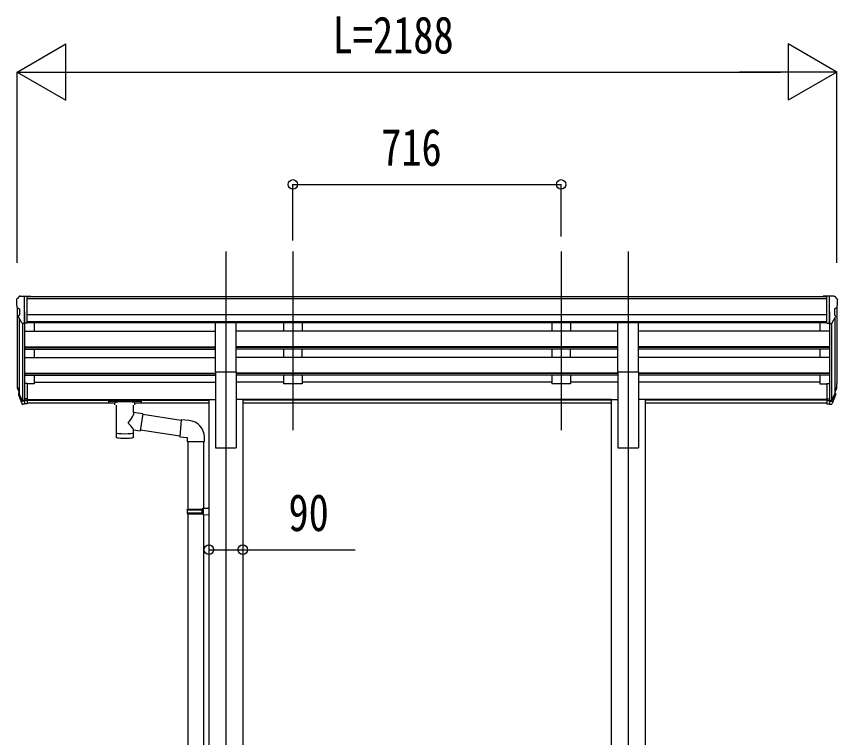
# Model space of a CAD drawing. Units: millimetres, scale not verified. Extents: x -12615 to 12615, y -8911 to 8915.
# Drawn here: x -1339 to 853, y -2984 to -1058 of the extents above; entities that cross this region are included whole.
import ezdxf
from ezdxf.enums import TextEntityAlignment as Align

# ---------------------------------------------------------------- set-up
doc = ezdxf.new("R2010")
doc.units = ezdxf.units.MM
doc.header["$LTSCALE"] = 50
for name, color, linetype in [('0-4_YKK_12', 2, 'Continuous'), ('0-5_YKK_13', 4, 'Continuous'), ('0-6_YKK_A1', 4, 'Continuous'), ('0-7_YKK_D', 6, 'Continuous')]:
    doc.layers.add(name, color=color, linetype=linetype)
doc.styles.add('ＭＳ ゴシック', font='')
doc.styles.get('ＭＳ ゴシック').set_extended_font_data('MS Gothic')

msp = doc.modelspace()

# ---------------------------------------------------------------- linework, layer by layer
at = {"layer": '0-4_YKK_12'}
for p, q in [((-779.94, -1685.49), (-779.94, -2163.01)), ((-600.94, -1685.49), (-600.94, -2163.01)), ((115.06, -1685.49), (115.06, -2163.01)), ((294.06, -1685.49), (294.06, -2163.01)), ((-779.94, -2116.33), (-779.94, -4859.9)), ((294.06, -2116.33), (294.06, -4859.9))]:
    msp.add_line(p, q, dxfattribs=at)
at = {"layer": '0-5_YKK_13'}
for p, q in [((-1338.94, -1814.27), (-1338.94, -1814.9)), ((-1332.03, -1805.47), (-1336.1, -1811.27)), ((-1328.94, -1804.9), (-1331.27, -1805.04)), ((-1328.94, -1804.9), (-1310.44, -1804.9)), ((-1316.94, -1877.88), (-1316.94, -1804.9)), ((-1310.44, -1804.9), (-1300.44, -1804.99)), ((-1310.44, -1876.88), (-1310.44, -1804.9)), ((-1300.44, -1806.5), (-1300.44, -1804.99)), ((824.56, -1804.9), (814.56, -1804.99)), ((814.56, -1806.5), (814.56, -1804.99)), ((824.56, -1876.88), (824.56, -1804.9)), ((843.06, -1804.9), (824.56, -1804.9)), ((831.06, -1877.88), (831.06, -1804.9)), ((843.06, -1804.9), (845.39, -1805.04)), ((846.15, -1805.47), (850.22, -1811.27)), ((853.06, -1814.27), (853.06, -1814.9)), ((-1336.41, -1836.08), (-1331.09, -1839.15)), ((-1330.94, -1839.41), (-1330.94, -1855.69)), ((845.06, -1839.41), (845.06, -1855.69)), ((850.53, -1836.08), (845.21, -1839.15)), ((-1324.56, -1876.07), (-1333.57, -1860.48)), ((838.68, -1876.07), (847.69, -1860.48)), ((-1316.94, -1877.88), (-1322.15, -1877.57)), ((-1310.44, -1876.88), (-1316.94, -1876.88)), ((-807.44, -2007.33), (-807.44, -1875.53)), ((-807.44, -1875.53), (-752.44, -1875.53)), ((-752.44, -2007.33), (-752.44, -1875.53)), ((266.56, -2007.33), (266.56, -1875.53)), ((266.56, -1875.53), (321.56, -1875.53)), ((321.56, -2007.33), (321.56, -1875.53)), ((824.56, -1876.88), (831.06, -1876.88)), ((831.06, -1877.88), (836.27, -1877.57)), ((-807.44, -2007.33), (-752.44, -2007.33)), ((266.56, -2007.33), (321.56, -2007.33)), ((-1335.85, -2052.81), (-1331.97, -2060.76)), ((-1335.24, -2051.43), (-1331.97, -2058.5)), ((-1316.94, -2038.62), (-1316.94, -2093.4)), ((-1310.44, -2038.62), (-1316.94, -2038.62)), ((-1310.44, -2038.62), (-1310.44, -2092.66)), ((824.56, -2038.62), (824.56, -2092.66)), ((824.56, -2038.62), (831.06, -2038.62)), ((831.06, -2038.62), (831.06, -2093.4)), ((849.36, -2051.43), (846.09, -2058.5)), ((849.97, -2052.81), (846.09, -2060.76)), ((-1333.53, -2064.09), (-1333.19, -2068.49)), ((-1333.19, -2068.49), (-1324.38, -2092.04)), ((-1332.58, -2067.93), (-1324.38, -2084.11)), ((-1323.37, -2082.98), (-1331.13, -2067.57)), ((-1310.44, -2078.75), (-1316.94, -2078.75)), ((824.56, -2078.75), (831.06, -2078.75)), ((837.49, -2082.98), (845.25, -2067.57)), ((846.7, -2067.93), (838.5, -2084.11)), ((847.31, -2068.49), (838.5, -2092.04)), ((847.65, -2064.09), (847.31, -2068.49)), ((-1316.94, -2083.65), (-1322.07, -2083.65)), ((-1316.94, -2085.46), (-1321.79, -2085.46)), ((-1316.94, -2093.4), (-1321.79, -2093.4)), ((-1310.44, -2083.63), (-1316.94, -2083.63)), ((-1310.44, -2092.66), (-1316.94, -2092.66)), ((-1092.94, -2083.5), (-1092.94, -2089.26)), ((-1092.94, -2083.69), (-1092.94, -2085.23)), ((-1090.94, -2082.84), (-1007.94, -2082.84)), ((-1090.94, -2085.01), (-1007.94, -2085.01)), ((-1090.94, -2089.92), (-1076.44, -2089.92)), ((-1076.44, -2095.57), (-1076.44, -2089.02)), ((-1072.34, -2096.49), (-1072.36, -2181.93)), ((-1026.54, -2115.23), (-1026.54, -2096.49)), ((-1022.44, -2095.57), (-1022.44, -2089.02)), ((-1022.44, -2089.92), (-1007.94, -2089.92)), ((-1005.94, -2083.5), (-1005.94, -2089.26)), ((824.56, -2083.63), (831.06, -2083.63)), ((824.56, -2092.66), (831.06, -2092.66)), ((831.06, -2083.65), (836.19, -2083.65)), ((831.06, -2085.46), (835.91, -2085.46)), ((831.06, -2093.4), (835.91, -2093.4)), ((-1001.32, -2119.14), (-1026.54, -2115.22)), ((-1001.32, -2119.14), (-1008.34, -2164.4)), ((-899.33, -2137.02), (-1001.64, -2121.15)), ((-878.33, -2136.98), (-899.17, -2135.16)), ((-1026.52, -2181.93), (-1026.55, -2161.26)), ((-1026.54, -2161.57), (-1008.34, -2164.4)), ((-903, -2178.96), (-1008.07, -2162.65)), ((-837.25, -2192.73), (-837.25, -2181.81)), ((-883.25, -2192.73), (-837.25, -2192.73)), ((-881.14, -2192.73), (-881.14, -2373.97)), ((-839.14, -2192.73), (-839.14, -2371.41)), ((-883.14, -2375.97), (-882.14, -2373.97)), ((-883.14, -2375.97), (-839.14, -2375.97)), ((-883.14, -2375.97), (-883.14, -2383.97)), ((-883.14, -2383.97), (-839.14, -2383.97)), ((-883.14, -2383.97), (-882.14, -2385.97)), ((-882.14, -2373.97), (-839.14, -2373.97)), ((-882.14, -2385.97), (-839.14, -2385.97)), ((-881.14, -2385.97), (-881.14, -3149.85)), ((-843.62, -2375.97), (-844.05, -2373.97)), ((-841.14, -2371.47), (-825.14, -2371)), ((-841.14, -2373.47), (-841.14, -2371.47)), ((-841.14, -2373.47), (-839.14, -2373.47)), ((-841.14, -2388.47), (-841.14, -2386.47)), ((-841.14, -2388.47), (-825.14, -2388.94)), ((-839.14, -2388.53), (-839.14, -3147.29)), ((-825.14, -2371), (-825.14, -2388.94))]:
    msp.add_line(p, q, dxfattribs=at)
for points in [[(-1092.94, -2083.5), (-1092.9, -2083.3), (-1092.82, -2083.17), (-1092.72, -2083.07), (-1092.62, -2083.01), (-1092.5, -2082.97), (-1092.21, -2082.91), (-1091.72, -2082.86), (-1091.18, -2082.84), (-1090.94, -2082.84)], [(-1092.94, -2089.26), (-1092.9, -2089.45), (-1092.82, -2089.59), (-1092.72, -2089.68), (-1092.62, -2089.74), (-1092.5, -2089.79), (-1092.21, -2089.85), (-1091.72, -2089.9), (-1091.18, -2089.92), (-1090.94, -2089.92)], [(-1007.94, -2082.84), (-1007.59, -2082.84), (-1007.06, -2082.87), (-1006.61, -2082.92), (-1006.31, -2082.99), (-1006.14, -2083.09), (-1006.02, -2083.23), (-1005.95, -2083.41), (-1005.94, -2083.5)], [(-1007.94, -2089.92), (-1007.59, -2089.92), (-1007.06, -2089.89), (-1006.61, -2089.84), (-1006.31, -2089.76), (-1006.14, -2089.66), (-1006.02, -2089.53), (-1005.95, -2089.35), (-1005.94, -2089.26)], [(-899.17, -2135.16), (-903.17, -2180.98), (-883.25, -2182.73), (-883.25, -2192.73)], [(-843.62, -2375.97), (-843.62, -2383.97), (-844.05, -2385.97)], [(-841.14, -2386.47), (-839.14, -2386.47), (-839.14, -2373.47)]]:
    msp.add_lwpolyline(points, dxfattribs=at)
for centre, radius, start, end in [((-1335.94, -1814.27), 3, 93, 180), ((-1136.94, -1814.9), 202, 180, 184.94904), ((-1331.21, -1806.04), 1, 93.5, 145), ((845.33, -1806.04), 1, 35, 86.5), ((850.06, -1814.27), 3, 0, 87), ((651.06, -1814.9), 202, 355.05096, 0), ((-1332.04, -1831.71), 6.18, 185.7035, 224.99897), ((-1331.24, -1839.41), 0.3, 0, 60), ((845.36, -1839.41), 0.3, 120, 180), ((846.15, -1831.71), 6.18, 315.00103, 354.2965), ((-1330.97, -1858.98), 3, 94.7167, 210), ((-1331.24, -1855.69), 0.3, 274.7167, 0), ((845.36, -1855.69), 0.3, 180, 265.2833), ((845.09, -1858.98), 3, 330, 85.2833), ((-1321.97, -1874.57), 3, 210, 266.5), ((836.09, -1874.57), 3, 273.5, 330), ((-1307.76, -2043.7), 29.53, 186.50806, 197.98144), ((-1306.35, -2041.94), 30.41, 187.1552, 198.19734), ((820.47, -2041.94), 30.41, 341.80266, 352.8448), ((821.88, -2043.7), 29.53, 342.01856, 353.49194), ((-882.25, -2181.81), 45, 0, 85)]:
    msp.add_arc(centre, radius, start, end, dxfattribs=at)
for centre, major_axis, ratio, start_param, end_param in [((-1248.29, -2044.13), (-89.06, 1.43), 0.57596, 6.1962358, 6.3678173), ((-1249.08, -2037.45), (87.93, 4.42), 0.541684, 3.0659337, 3.2228513), ((763.2, -2037.45), (-87.93, 4.42), 0.541684, 3.060334, 3.2172517), ((762.41, -2044.13), (89.06, 1.43), 0.57596, 6.1985533, 6.3701348), ((-1332.23, -2064.09), (1.3, 0), 0.90356, 1.3700892, 3.347195), ((-1246.31, -2047.9), (-89.07, 0), 0.90356, 0.2056023, 0.2515348), ((-1247.02, -2044.03), (-88.05, 0), 0.90356, 0.2662965, 0.3003836), ((761.14, -2044.03), (88.05, 0), 0.90356, 5.9828017, 6.0168888), ((846.35, -2064.09), (-1.3, 0), 0.90356, 2.9359903, 4.9130961), ((760.43, -2047.9), (89.07, 0), 0.90356, 6.0316505, 6.077583), ((-1321.79, -2082.75), (-3, 0), 0.90356, 0.5235988, 1.5707963), ((-1321.79, -2090.68), (3, 0), 0.90356, 3.6651914, 4.712389), ((-1322.07, -2082.3), (-1.5, 0), 0.90356, 0.5235988, 1.5707963), ((-1090.94, -2085.23), (2, 0), 0.109601, 1.5707963, 3.1415927), ((-1049.44, -2089.02), (27, 0), 0.070066, 6.2831853, 9.424778), ((-1038.44, -2093), (16, 0), 0.361356, 6.2636979, 6.2831853), ((-1007.94, -2085.23), (2, 0), 0.109601, 0, 1.5707963), ((835.91, -2082.75), (3, 0), 0.90356, 4.712389, 5.7595865), ((835.91, -2090.68), (-3, 0), 0.90356, 1.5707963, 2.6179939), ((836.19, -2082.3), (1.5, 0), 0.90356, 4.712389, 5.7595865), ((-1049.44, -2141.77), (-22.81, -26.62), 0.234429, 1.6855472, 3.1268519), ((-1046.89, -2139.12), (20.32, -22.25), 0.045535, 0.0389954, 1.3075346), ((-1049.44, -2169.49), (22.91, 0), 0.122865, 3.1415927, 6.2831853), ((-1049.44, -2181.93), (22.92, 0), 0.101955, 3.1415499, 6.2833984)]:
    msp.add_ellipse(centre, major_axis=major_axis, ratio=ratio, start_param=start_param, end_param=end_param, dxfattribs=at)
at = {"layer": '0-6_YKK_A1'}
for p, q in [((824.56, -1806.5), (-1310.44, -1806.5)), ((824.56, -1811.72), (-1310.44, -1811.72)), ((-1336.94, -1835.48), (-1336.94, -2038.26)), ((851.06, -1835.48), (851.06, -2038.26)), ((-1316.94, -1846), (-1316.94, -2038.62)), ((824.56, -1855.25), (-1310.44, -1855.25)), ((831.06, -1846), (831.06, -2038.62)), ((-1331.97, -1863.25), (-1331.97, -2064.97)), ((-1322.94, -1877.41), (-1322.95, -2083.4)), ((824.56, -1873.1), (-1310.44, -1873.1)), ((-807.44, -1876.35), (-1310.44, -1876.35)), ((-1291.94, -1876.35), (-1291.94, -1898.41)), ((266.56, -1876.35), (-752.44, -1876.35)), ((-625.94, -1876.45), (-625.94, -1898.32)), ((-575.94, -1876.45), (-575.94, -1898.32)), ((90.06, -1876.45), (90.06, -1898.32)), ((140.06, -1876.45), (140.06, -1898.32)), ((824.56, -1876.35), (321.56, -1876.35)), ((806.06, -1876.35), (806.06, -1898.41)), ((837.06, -1877.41), (837.07, -2083.4)), ((846.09, -1863.25), (846.09, -2064.97)), ((-1316.94, -1898.41), (-807.44, -1898.41)), ((266.56, -1898.41), (-752.44, -1898.41)), ((-575.94, -1898.32), (-625.94, -1898.32)), ((140.06, -1898.32), (90.06, -1898.32)), ((831.06, -1898.41), (321.56, -1898.41)), ((-1316.94, -1940.29), (-807.44, -1940.29)), ((-1316.94, -1941.79), (-807.44, -1941.79)), ((-1316.94, -1946.11), (-807.44, -1946.11)), ((-1291.94, -1946.11), (-1291.94, -1968.52)), ((266.56, -1940.29), (-752.44, -1940.29)), ((266.56, -1941.79), (-752.44, -1941.79)), ((266.56, -1946.11), (-752.44, -1946.11)), ((-625.94, -1946.11), (-625.94, -1968.42)), ((-575.94, -1968.42), (-575.94, -1946.11)), ((90.06, -1946.11), (90.06, -1968.42)), ((140.06, -1968.42), (140.06, -1946.11)), ((831.06, -1940.29), (321.56, -1940.29)), ((831.06, -1941.79), (321.56, -1941.79)), ((831.06, -1946.11), (321.56, -1946.11)), ((806.06, -1946.11), (806.06, -1968.52)), ((-1316.94, -1968.52), (-807.44, -1968.52)), ((266.56, -1968.52), (-752.44, -1968.52)), ((-575.94, -1968.42), (-625.94, -1968.42)), ((140.06, -1968.42), (90.06, -1968.42)), ((831.06, -1968.52), (321.56, -1968.52)), ((-1316.94, -2010.4), (-807.44, -2010.4)), ((-1316.94, -2011.89), (-807.44, -2011.89)), ((-1316.94, -2016.21), (-807.44, -2016.21)), ((-1291.94, -2016.21), (-1291.94, -2039.26)), ((-807.44, -2007.33), (-807.44, -2209.9)), ((-752.44, -2007.33), (-752.44, -2209.9)), ((266.56, -2010.4), (-752.44, -2010.4)), ((266.56, -2011.89), (-752.44, -2011.89)), ((266.56, -2016.21), (-752.44, -2016.21)), ((-625.94, -2016.21), (-625.94, -2039.26)), ((-575.94, -2016.21), (-575.94, -2039.26)), ((90.06, -2016.21), (90.06, -2039.26)), ((140.06, -2016.21), (140.06, -2039.26)), ((266.56, -2007.33), (266.56, -2209.9)), ((321.56, -2007.33), (321.56, -2209.9)), ((831.06, -2010.4), (321.56, -2010.4)), ((831.06, -2011.89), (321.56, -2011.89)), ((831.06, -2016.21), (321.56, -2016.21)), ((806.06, -2016.21), (806.06, -2039.26)), ((-1291.94, -2034.31), (-807.44, -2034.31)), ((-625.94, -2034.31), (-752.44, -2034.31)), ((90.06, -2034.31), (-575.94, -2034.31)), ((266.56, -2034.31), (140.06, -2034.31)), ((806.06, -2034.31), (321.56, -2034.31)), ((-1291.94, -2039.26), (-1310.44, -2039.26)), ((-575.94, -2039.26), (-625.94, -2039.26)), ((140.06, -2039.26), (90.06, -2039.26)), ((806.06, -2039.26), (824.56, -2039.26)), ((-1310.44, -2081.33), (-825.14, -2081.33)), ((-825.14, -2080.9), (-825.14, -3984.9)), ((-825.14, -2080.9), (-807.44, -2080.9)), ((-734.74, -2080.9), (-752.44, -2080.9)), ((-734.74, -2080.9), (-734.74, -3984.9)), ((248.86, -2081.33), (-734.74, -2081.33)), ((248.86, -2080.9), (248.86, -3984.9)), ((248.86, -2080.9), (266.56, -2080.9)), ((339.26, -2080.9), (321.56, -2080.9)), ((339.26, -2080.9), (339.26, -3984.9)), ((824.56, -2081.33), (339.26, -2081.33)), ((-1310.44, -2082.72), (-825.14, -2082.72)), ((-1076.44, -2090.41), (-1310.44, -2090.41)), ((-825.14, -2090.41), (-1022.44, -2090.41)), ((248.86, -2082.72), (-734.74, -2082.72)), ((248.86, -2090.41), (-734.74, -2090.41)), ((824.56, -2082.72), (339.26, -2082.72)), ((824.56, -2090.41), (339.26, -2090.41)), ((-807.44, -2209.9), (-752.44, -2209.9)), ((266.56, -2209.9), (321.56, -2209.9))]:
    msp.add_line(p, q, dxfattribs=at)
at = {"layer": '0-7_YKK_D'}
for p, q in [((-1336.94, -1206.5), (-1207.04, -1131.5)), ((-1207.04, -1281.5), (-1207.04, -1131.5)), ((851.06, -1206.5), (721.16, -1131.5)), ((721.16, -1131.5), (721.16, -1281.5)), ((-1336.94, -1716.08), (-1336.94, -1205.5)), ((851.06, -1716.08), (851.06, -1205.5)), ((-1336.94, -1206.5), (-1207.04, -1281.5)), ((-1336.94, -1206.5), (-1077.13, -1206.5)), ((-1186.94, -1206.5), (701.06, -1206.5)), ((851.06, -1206.5), (591.25, -1206.5)), ((851.06, -1206.5), (721.16, -1281.5)), ((-600.94, -1656.61), (-600.94, -1505.5)), ((-600.94, -1506.5), (115.06, -1506.5)), ((115.06, -1645.47), (115.06, -1505.5))]:
    msp.add_line(p, q, dxfattribs=at)
msp.add_lwpolyline([(-825.14, -2482.05), (-734.74, -2482.05), (-434.34, -2482.05)], dxfattribs=at)
for centre in [(-600.94, -1506.5), (115.06, -1506.5), (-825.14, -2482.05), (-734.74, -2482.05)]:
    msp.add_circle(centre, 12.75, dxfattribs=at)

# ---------------------------------------------------------------- texts
at = {"layer": '0-7_YKK_D', "style": 'ＭＳ ゴシック', "width": 0.8}
for s, p in [('L=2188', (-494.94, -1186.5)), ('716', (-365.34, -1486.5)), ('90', (-612.74, -2462.05))]:
    msp.add_text(s, height=98.97, dxfattribs=at).set_placement(p, align=Align.BOTTOM_LEFT)

doc.saveas('drawing.dxf')
